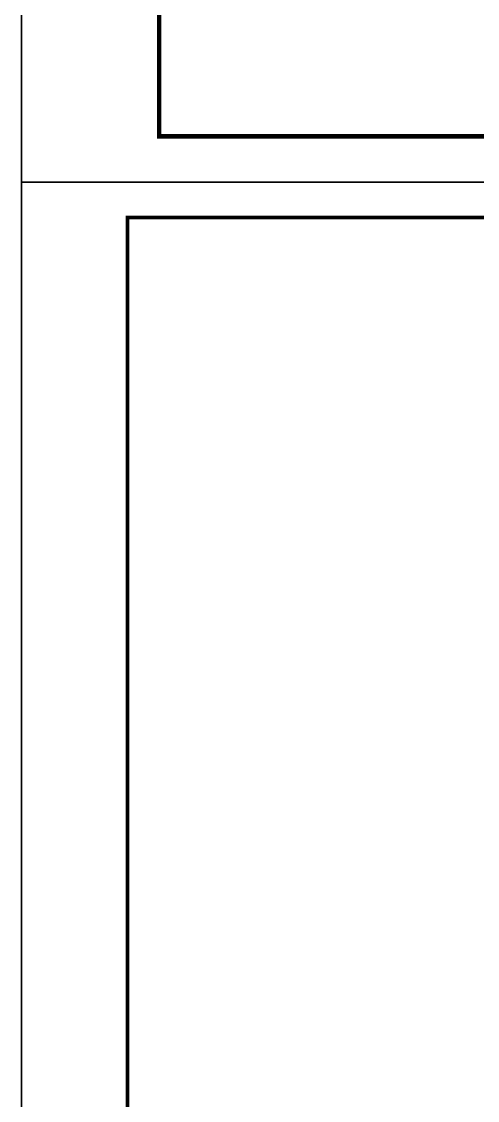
# Model space of a CAD drawing. Header units: inches. Extents: x 236662 to 497023, y -248575 to 81795.
# Drawn here: x 282445 to 287861, y -14415 to -1591 of the extents above; entities that cross this region are included whole.
import ezdxf

# ---------------------------------------------------------------- set-up
doc = ezdxf.new("R2010")
doc.units = ezdxf.units.IN
doc.header["$LTSCALE"] = 10
doc.header["$MEASUREMENT"] = 0
doc.layers.add('02. HP_BE TONG', color=1, linetype='Continuous', lineweight=35)
doc.layers.add('06. HP_THAY 1', color=134, linetype='Continuous', lineweight=15)
doc.layers.add('Tpl_Bound', color=1, linetype='Continuous', plot=False)

# ---------------------------------------------------------------- blocks, each defined once
blk = doc.blocks.new('KHUNG TEN A-3')
at = {"layer": '02. HP_BE TONG', "color": 1, "const_width": 0.5}
blk.add_lwpolyline([(15, 5), (415, 5), (415, 292), (15, 292)], close=True, dxfattribs=at)
at = {"layer": '06. HP_THAY 1'}
blk.add_lwpolyline([(0, 297), (420, 297), (420, 0), (0, 0)], close=True, dxfattribs=at)
at = {"layer": 'Defpoints'}
blk.add_lwpolyline([(0, 0), (420, 0), (420, 297), (0, 297)], close=True, dxfattribs=at)

msp = doc.modelspace()

# ---------------------------------------------------------------- linework, layer by layer
at = {"layer": 'Tpl_Bound', "color": 1}
for points in [[(282444.6, -3500.1), (282444.6, 28874.9), (328476.9, 28874.9), (328476.9, -3500.1)], [(282444.6, -28403.8), (282444.6, -3500.1), (317854, -3500.1), (317854, -28403.8)]]:
    msp.add_lwpolyline(points, close=True, dxfattribs=at)

# ---------------------------------------------------------------- block references
at = {"color": 1}
for p, xscale, yscale, zscale in [((282444.6, -3500.1), 109.0065129723865, 109.0065129723865, 109.0065129723865), ((282444.6, -28403.8, 10.3), 83.85096877510341, 83.85096877510341, 83.85096877510341)]:
    msp.add_blockref('KHUNG TEN A-3', p, dxfattribs=dict(at, xscale=xscale, yscale=yscale, zscale=zscale))

doc.saveas('drawing.dxf')
